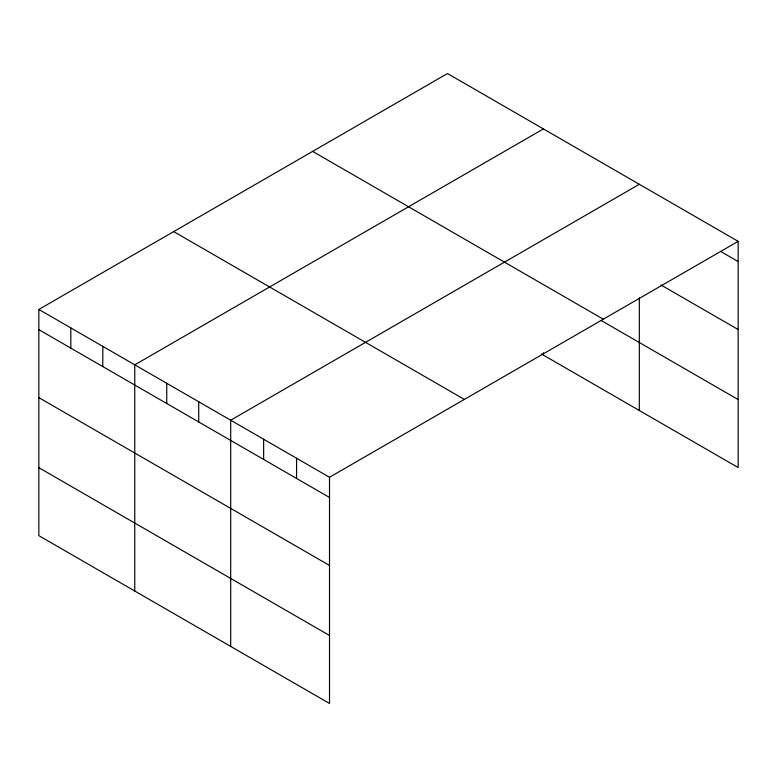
<?xml version="1.0" encoding="UTF-8"?>
<svg xmlns="http://www.w3.org/2000/svg" width="777" height="777" viewBox="0 0 777 777"><rect width="100%" height="100%" fill="white"/><g stroke="black" fill="none" stroke-linecap="round" stroke-linejoin="round"><path stroke-width="1.17" d="M38.85 309.45L329.516 477.272L329.516 703.467L38.85 535.654L38.85 309.45L447.484 73.533L738.15 241.346L738.15 467.55L541.336 353.923M543.405 128.914L134.771 364.831L134.771 591.035M639.325 184.285L230.691 420.211L230.691 646.415M329.516 477.272L738.15 241.346M720.648 251.447L738.15 261.558M660.945 284.955L738.15 329.535M312.636 151.389L603.302 319.201M601.165 320.483L738.15 399.572M173.698 231.595L464.364 399.417M38.85 329.662L329.516 497.474M38.85 397.639L329.516 565.452M38.85 467.676L329.516 635.489M639.325 297.834L639.325 410.489M543.405 352.68L543.405 355.108M296.571 458.245L296.571 478.457M263.636 439.228L263.636 459.44M198.718 401.748L198.718 421.96M166.744 383.294L166.744 403.496M102.797 346.377L102.797 366.579M70.824 327.913L70.824 348.115"/></g></svg>
